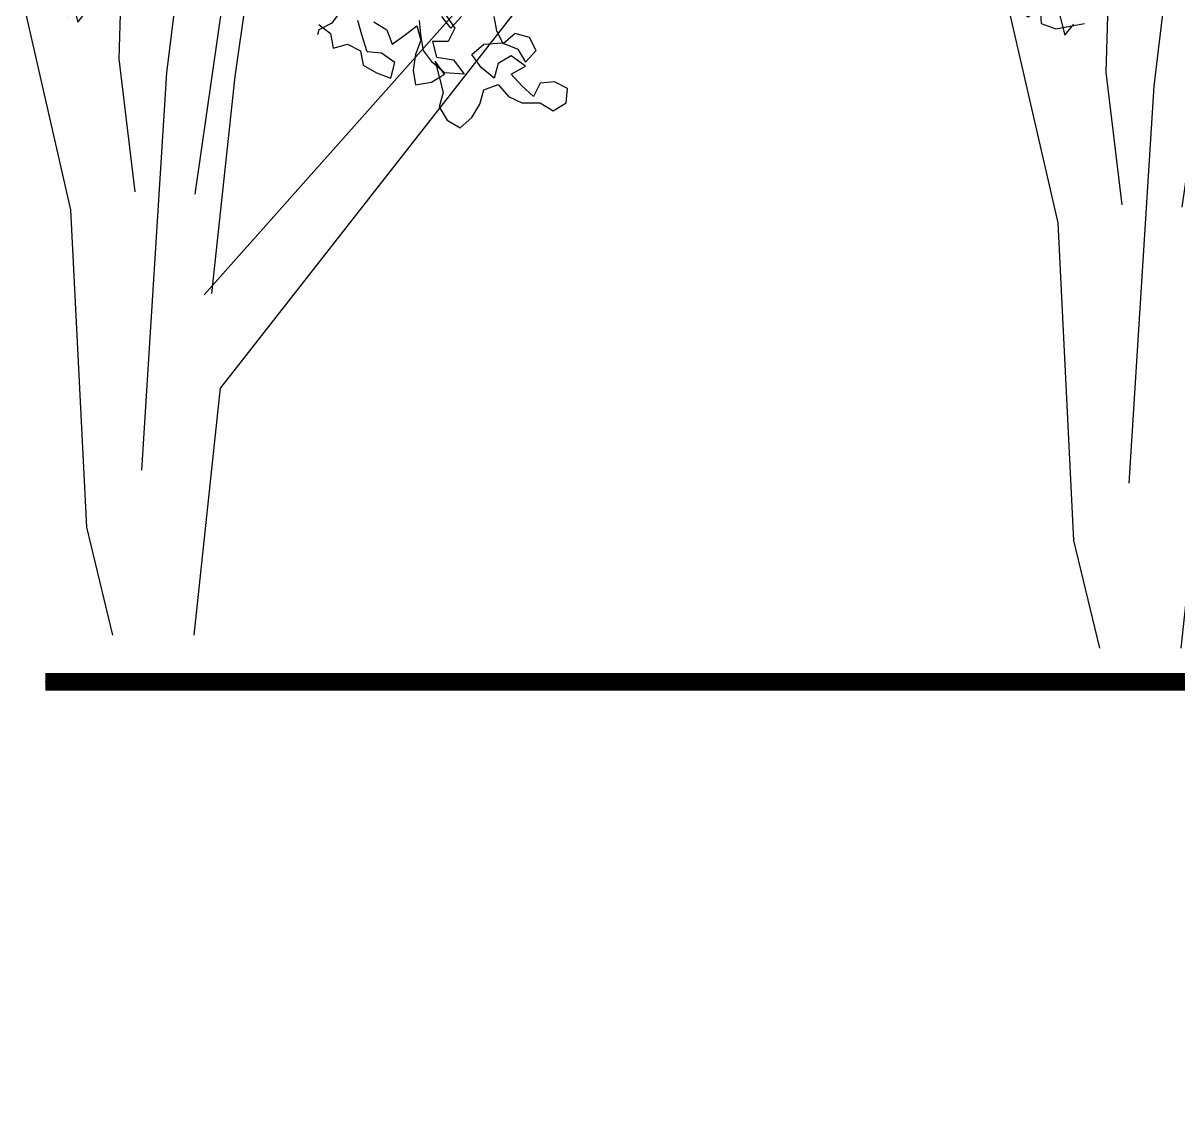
# Model space of a CAD drawing. Header units: metres. Extents: x 37 to 217, y 53 to 242.
# Drawn here: x 43.09 to 49.61, y 52.59 to 58.72 of the extents above; entities that cross this region are included whole.
import ezdxf

# ---------------------------------------------------------------- set-up
doc = ezdxf.new("R2010")
doc.units = ezdxf.units.M
doc.linetypes.add('HIDDENX2', pattern=[0.75, 0.5, -0.25])
for name, color, linetype in [('DGPRO_Arboles existentes', 7, 'Continuous'), ('DGPRO_Linea oficial', 2, 'Continuous'), ('DGPRO_Perfil existente', 244, 'Continuous')]:
    doc.layers.add(name, color=color, linetype=linetype)

# ---------------------------------------------------------------- blocks, each defined once
blk = doc.blocks.new('Celtis tala VISTA 250 gris')
at = {"color": 252}
for p, q in [((2390.729, 1071.7785), (2391.3881, 1076.3701)), ((2390.729, 1071.7785), (2391.3881, 1076.3701)), ((2390.9554, 1072.4418), (2391.5192, 1076.3701)), ((2390.9554, 1072.4418), (2391.5192, 1076.3701)), ((2390.761, 1074.0478), (2390.5682, 1072.462)), ((2390.761, 1074.0478), (2390.5682, 1072.462)), ((2389.826, 1073.6787), (2390.0668, 1072.7488)), ((2389.826, 1073.6787), (2390.0668, 1072.7488)), ((2392.7855, 1073.13), (2390.8723, 1070.6868)), ((2392.7855, 1073.13), (2390.8723, 1070.6868)), ((2389.7581, 1072.8592), (2390.0263, 1071.6902)), ((2389.7581, 1072.8592), (2390.0263, 1071.6902)), ((2390.3076, 1072.8571), (2390.2976, 1072.5411)), ((2390.3076, 1072.8571), (2390.2976, 1072.5411)), ((2390.0668, 1072.7488), (2390.117, 1072.812)), ((2390.0668, 1072.7488), (2390.117, 1072.812)), ((2392.1845, 1072.7905), (2390.7795, 1071.2098)), ((2392.1845, 1072.7905), (2390.7795, 1071.2098)), ((2390.2976, 1072.5411), (2390.3879, 1071.7917)), ((2390.2976, 1072.5411), (2390.3879, 1071.7917)), ((2390.5682, 1072.462), (2390.4268, 1070.2216)), ((2390.5682, 1072.462), (2390.4268, 1070.2216)), ((2390.8231, 1071.2185), (2390.9554, 1072.4418)), ((2390.8231, 1071.2185), (2390.9554, 1072.4418)), ((2390.0263, 1071.6902), (2390.1157, 1069.8998)), ((2390.0263, 1071.6902), (2390.1157, 1069.8998)), ((2390.723, 1069.2913), (2390.8723, 1070.6868)), ((2390.723, 1069.2913), (2390.8723, 1070.6868)), ((2390.1157, 1069.8998), (2390.2618, 1069.2913)), ((2390.1157, 1069.8998), (2390.2618, 1069.2913))]:
    blk.add_line(p, q, dxfattribs=at)
for points in [[(2389.8228, 1073.0219), (2389.7046, 1073.0144), (2389.616, 1073.0291), (2389.5569, 1072.9699), (2389.6161, 1072.9035), (2389.7121, 1072.8962), (2389.7934, 1072.9036), (2389.8599, 1072.852), (2389.9264, 1072.9038), (2389.9338, 1072.8151), (2390.0151, 1072.7856), (2390.1776, 1072.8153)], [(2389.8228, 1073.0219), (2389.7046, 1073.0144), (2389.616, 1073.0291), (2389.5569, 1072.9699), (2389.6161, 1072.9035), (2389.7121, 1072.8962), (2389.7934, 1072.9036), (2389.8599, 1072.852), (2389.9264, 1072.9038), (2389.9338, 1072.8151), (2390.0151, 1072.7856), (2390.1776, 1072.8153)], [(2391.4262, 1072.7352), (2391.4928, 1072.6836), (2391.5076, 1072.6023), (2391.5889, 1072.6246), (2391.6628, 1072.5877), (2391.6776, 1072.5064), (2391.7515, 1072.4622), (2391.8328, 1072.4327), (2391.8549, 1072.5214), (2391.781, 1072.573), (2391.6997, 1072.5803), (2391.6701, 1072.6763), (2391.6478, 1072.7576)], [(2391.7365, 1072.7503), (2391.8104, 1072.706), (2391.8401, 1072.6248), (2391.9139, 1072.6766), (2391.9803, 1072.7283), (2392.0026, 1072.6471), (2391.9731, 1072.5658), (2391.9584, 1072.4771), (2391.9732, 1072.3959), (2392.0619, 1072.4107), (2392.1357, 1072.4551), (2392.0839, 1072.529), (2392.1284, 1072.3517), (2392.1063, 1072.2704), (2392.1507, 1072.1966), (2392.2246, 1072.1523), (2392.2911, 1072.2115), (2392.3353, 1072.2854), (2392.3574, 1072.3667), (2392.4387, 1072.3963), (2392.4978, 1072.3299), (2392.5717, 1072.293), (2392.6752, 1072.2931), (2392.7491, 1072.2488), (2392.8229, 1072.2932), (2392.8302, 1072.3745), (2392.7563, 1072.4114), (2392.6751, 1072.4039), (2392.6382, 1072.33), (2392.5717, 1072.389), (2392.5125, 1072.4555), (2392.5937, 1072.4999), (2392.5124, 1072.5589), (2392.4386, 1072.5145), (2392.4165, 1072.4332), (2392.3425, 1072.4923), (2392.2908, 1072.5661), (2392.3572, 1072.6253), (2392.4606, 1072.6327), (2392.5493, 1072.5959), (2392.5937, 1072.522), (2392.6527, 1072.5886), (2392.6157, 1072.6624), (2392.5344, 1072.6845), (2392.468, 1072.6254), (2392.431, 1072.6992), (2392.4162, 1072.7805)], [(2392.2315, 1072.7803), (2392.1724, 1072.7137), (2392.1206, 1072.7802)], [(2392.1428, 1072.7876), (2392.1946, 1072.7138), (2392.1577, 1072.6398), (2392.0691, 1072.6398), (2392.0913, 1072.5511), (2392.1874, 1072.5364), (2392.2465, 1072.4552), (2392.1357, 1072.4625), (2392.0692, 1072.5216), (2392.0174, 1072.588), (2392.0025, 1072.6766), (2391.9951, 1072.7579)], [(2391.5591, 1072.824), (2391.5001, 1072.7427), (2391.4263, 1072.7057), (2391.4189, 1072.6761)]]:
    blk.add_lwpolyline(points, dxfattribs=at)

msp = doc.modelspace()

# ---------------------------------------------------------------- linework, layer by layer
at = {"layer": 'DGPRO_Linea oficial'}
msp.add_lwpolyline([(216.8535, 70.7486), (197.9082, 70.7486), (197.9082, 52.977), (187.4539, 52.837), (187.4539, 52.6366), (178.2792, 52.7139), (169.1046, 52.6766), (169.1046, 52.8766), (165.8044, 53.0266), (141.6424, 53.9566), (126.7716, 54.1866), (118.9725, 54.2266), (111.4159, 54.4466), (103.8188, 54.6166), (83.8087, 54.8975), (80.1858, 54.8066), (80.1858, 54.6066), (53.3919, 54.8066), (53.3919, 55.0066), (43.2146, 55.0066)], dxfattribs=at)
at = {"layer": 'DGPRO_Perfil existente', "linetype": 'HIDDENX2', "ltscale": 10, "const_width": 0.1}
msp.add_lwpolyline([(216.8535, 70.7486), (197.9082, 70.7486), (197.9082, 52.977), (187.4539, 52.837), (187.4539, 52.6366), (178.2792, 52.7139), (169.1046, 52.6766), (169.1046, 52.8766), (165.8044, 53.0266), (141.6424, 53.9566), (126.7716, 54.1866), (118.9725, 54.2266), (111.4159, 54.4466), (103.8188, 54.6166), (83.8087, 54.8975), (80.1858, 54.8066), (80.1858, 54.6066), (53.3919, 54.8066), (53.3919, 55.0066), (43.2146, 55.0066)], dxfattribs=at)

# ---------------------------------------------------------------- block references
at = {"layer": 'DGPRO_Arboles existentes'}
for p in [(-2346.6683, -1014.0216), (-2341.0982, -1014.0958)]:
    msp.add_blockref('Celtis tala VISTA 250 gris', p, dxfattribs=at)

doc.saveas('drawing.dxf')
